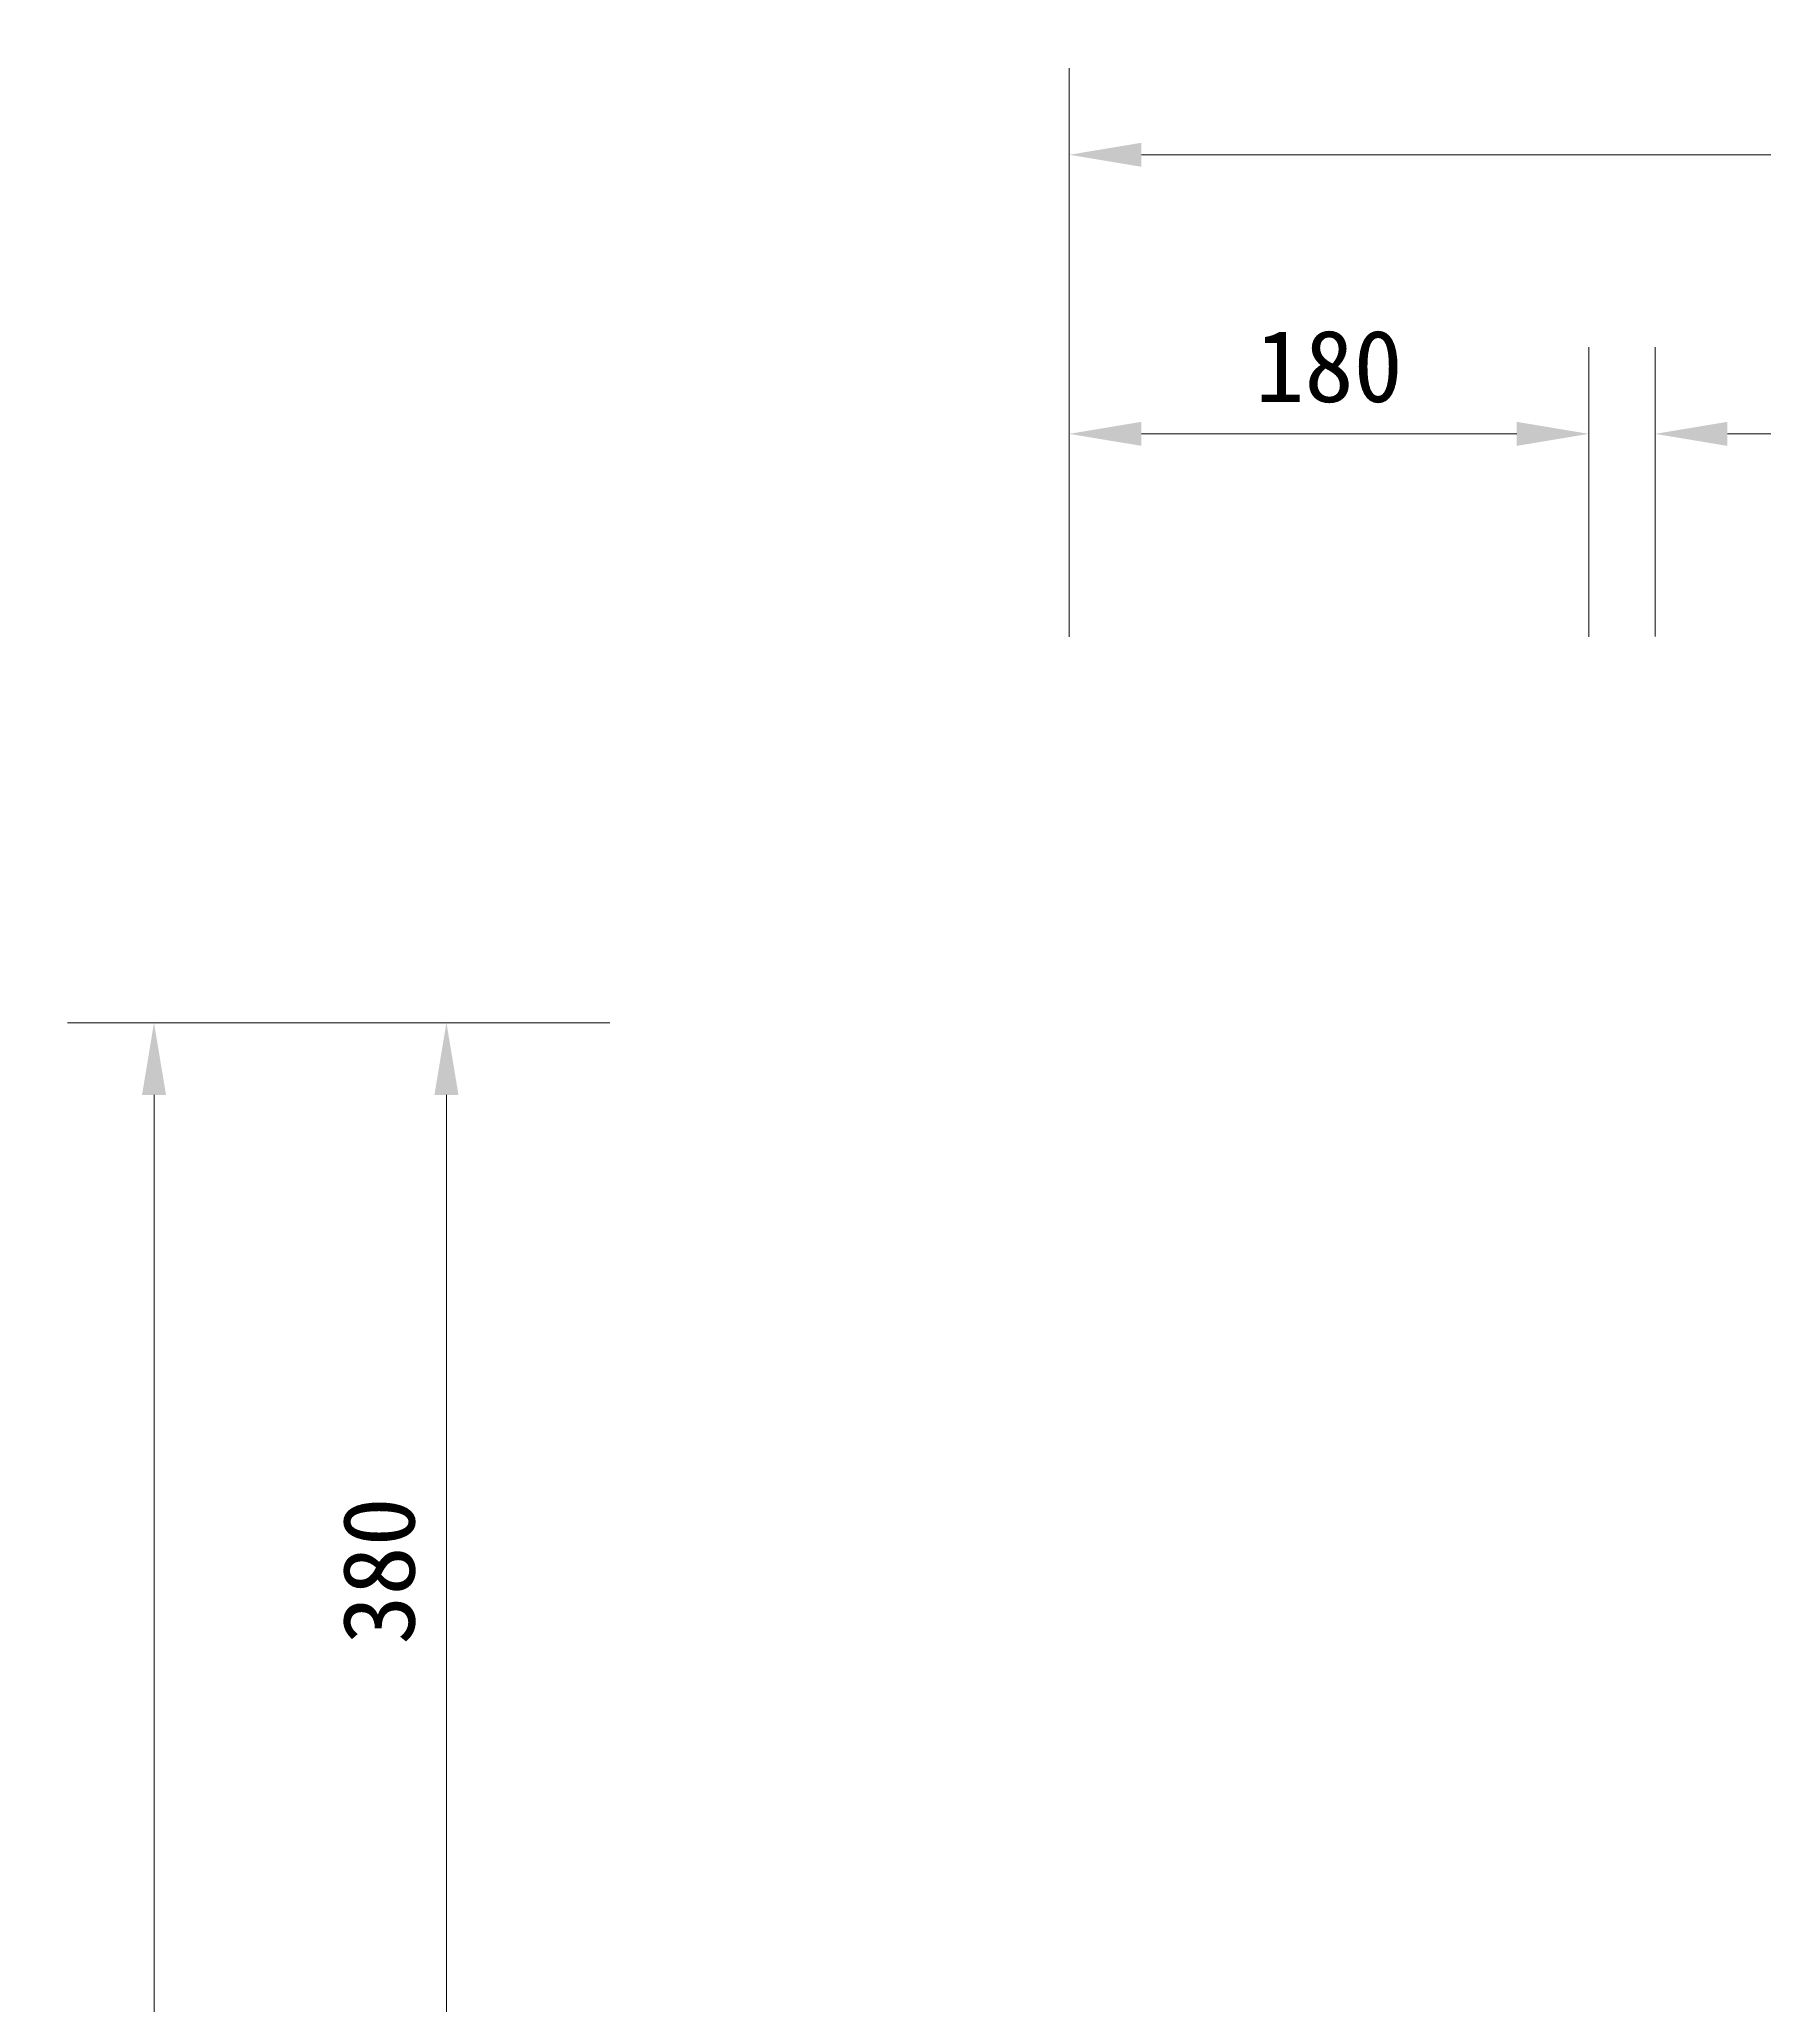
# Model space of a CAD drawing. Header units: centimetres. Extents: x 1966 to 8787, y 7398 to 12383.
# Drawn here: x 5831 to 6428, y 11702 to 12383 of the extents above; entities that cross this region are included whole.
import ezdxf

# ---------------------------------------------------------------- set-up
doc = ezdxf.new("R2010")
doc.units = ezdxf.units.CM
doc.header["$PDMODE"] = 35
doc.styles.add('文2.5', font='kaiu.ttf', dxfattribs={"height": 2.5})
doc.dimstyles.new('DIM2.5', dxfattribs={"dimtxt": 2.5, "dimasz": 2.5, "dimexe": 3, "dimexo": 1, "dimgap": 1, "dimtad": 1, "dimdec": 1, "dimdsep": 46, "dimtxsty": '文2.5', "dimcen": 0, "dimadec": 0, "dimazin": 0, "dimtfac": 1, "dimtdec": 1, "dimtmove": 0, "dimatfit": 3, "dimfxl": 1, "dimlwd": 15, "dimlwe": 15, "dimarcsym": 0})

# ---------------------------------------------------------------- blocks, each defined once
blk = doc.blocks.new('*D78')
at = {"color": 0, "linetype": 'Continuous', "lineweight": 15, "transparency": 16777216}
for p, q in [((6028.3, 12042.49), (5941.74, 12042.49)), ((5971.74, 11687.49), (5971.74, 12017.49)), ((6028.3, 11662.49), (5941.74, 11662.49))]:
    blk.add_line(p, q, dxfattribs=at)
at = {"color": 0, "transparency": 16777216}
for points in [[(5967.58, 12017.49), (5975.91, 12017.49), (5971.74, 12042.49)], [(5967.58, 11687.49), (5975.91, 11687.49), (5971.74, 11662.49)]]:
    blk.add_solid(points, dxfattribs=at)
at = {"layer": 'DEFPOINTS', "color": 0, "transparency": 16777216}
for p in [(5971.74, 12042.49), (6038.3, 12042.49), (6038.3, 11662.49)]:
    blk.add_point(p, dxfattribs=at)
at = {"color": 0, "transparency": 16777216, "insert": (5948.41, 11852.49), "char_height": 25, "attachment_point": 5, "rotation": 90, "style": '文2.5'}
blk.add_mtext('380', dxfattribs=at)
blk = doc.blocks.new('*D88')
at = {"color": 0, "linetype": 'Continuous', "lineweight": 15, "transparency": 16777216}
for p, q in [((6187.51, 12176.27), (6187.51, 12276.59)), ((6367.51, 12176.27), (6367.51, 12276.59)), ((6212.51, 12246.59), (6342.51, 12246.59))]:
    blk.add_line(p, q, dxfattribs=at)
at = {"color": 0, "transparency": 16777216}
for points in [[(6212.51, 12250.76), (6212.51, 12242.43), (6187.51, 12246.59)], [(6342.51, 12250.76), (6342.51, 12242.43), (6367.51, 12246.59)]]:
    blk.add_solid(points, dxfattribs=at)
at = {"layer": 'DEFPOINTS', "color": 0, "transparency": 16777216}
for p in [(6367.51, 12246.59), (6187.51, 12166.27), (6367.51, 12166.27)]:
    blk.add_point(p, dxfattribs=at)
at = {"color": 0, "transparency": 16777216, "insert": (6277.51, 12269.92), "char_height": 25, "attachment_point": 5, "style": '文2.5'}
blk.add_mtext('180', dxfattribs=at)
blk = doc.blocks.new('*D89')
at = {"color": 0, "linetype": 'Continuous', "lineweight": 15, "transparency": 16777216}
for p, q in [((6390.51, 12176.33), (6390.51, 12276.59)), ((6720.51, 12176.27), (6720.51, 12276.59)), ((6415.51, 12246.59), (6695.51, 12246.59))]:
    blk.add_line(p, q, dxfattribs=at)
at = {"color": 0, "transparency": 16777216}
for points in [[(6415.51, 12250.76), (6415.51, 12242.43), (6390.51, 12246.59)], [(6695.51, 12250.76), (6695.51, 12242.43), (6720.51, 12246.59)]]:
    blk.add_solid(points, dxfattribs=at)
at = {"layer": 'DEFPOINTS', "color": 0, "transparency": 16777216}
for p in [(6720.51, 12246.59), (6390.51, 12166.33), (6720.51, 12166.27)]:
    blk.add_point(p, dxfattribs=at)
at = {"color": 0, "transparency": 16777216, "insert": (6555.51, 12269.92), "char_height": 25, "attachment_point": 5, "style": '文2.5'}
blk.add_mtext('330', dxfattribs=at)
blk = doc.blocks.new('*D94')
at = {"color": 0, "linetype": 'Continuous', "lineweight": 15, "transparency": 16777216}
for p, q in [((6028.3, 12042.49), (5840.43, 12042.49)), ((5870.43, 11033.49), (5870.43, 12017.49)), ((6028.36, 11008.49), (5840.43, 11008.49))]:
    blk.add_line(p, q, dxfattribs=at)
at = {"color": 0, "transparency": 16777216}
for points in [[(5866.27, 12017.49), (5874.6, 12017.49), (5870.43, 12042.49)], [(5866.27, 11033.49), (5874.6, 11033.49), (5870.43, 11008.49)]]:
    blk.add_solid(points, dxfattribs=at)
at = {"layer": 'DEFPOINTS', "color": 0, "transparency": 16777216}
for p in [(5870.43, 12042.49), (6038.3, 12042.49), (6038.36, 11008.49)]:
    blk.add_point(p, dxfattribs=at)
at = {"color": 0, "transparency": 16777216, "insert": (5847.1, 11525.49), "char_height": 25, "attachment_point": 5, "rotation": 90, "style": '文2.5'}
blk.add_mtext('1034', dxfattribs=at)
blk = doc.blocks.new('*D95')
at = {"color": 0, "linetype": 'Continuous', "lineweight": 15, "transparency": 16777216}
for p, q in [((6187.51, 12176.33), (6187.51, 12373.32)), ((8457.42, 12176.33), (8457.42, 12373.32)), ((6212.51, 12343.32), (8432.42, 12343.32))]:
    blk.add_line(p, q, dxfattribs=at)
at = {"color": 0, "transparency": 16777216}
for points in [[(6212.51, 12347.49), (6212.51, 12339.15), (6187.51, 12343.32)], [(8432.42, 12347.49), (8432.42, 12339.15), (8457.42, 12343.32)]]:
    blk.add_solid(points, dxfattribs=at)
at = {"layer": 'DEFPOINTS', "color": 0, "transparency": 16777216}
for p in [(8457.42, 12343.32), (6187.51, 12166.33), (8457.42, 12166.33)]:
    blk.add_point(p, dxfattribs=at)
at = {"color": 0, "transparency": 16777216, "insert": (7322.47, 12366.94), "char_height": 25, "attachment_point": 5, "style": '文2.5'}
blk.add_mtext('2269.9', dxfattribs=at)

msp = doc.modelspace()

# ---------------------------------------------------------------- dimensions: what is measured, and where the dimension line sits
for base, p1, p2, picture, middle in [((8457.42, 12343.32), (6187.51, 12166.33), (8457.42, 12166.33), '*D95', (7322.47, 12366.94)), ((6367.51, 12246.59), (6187.51, 12166.27), (6367.51, 12166.27), '*D88', (6277.51, 12269.92)), ((6720.51, 12246.59), (6390.51, 12166.33), (6720.51, 12166.27), '*D89', (6555.51, 12269.92))]:
    dim = msp.add_linear_dim(base=base, p1=p1, p2=p2, dimstyle='DIM2.5')
    dim.commit()
    dim.dimension.update_dxf_attribs({"geometry": picture, "text_midpoint": middle})
for base, p1, picture, middle in [((5870.43, 12042.49), (6038.36, 11008.49), '*D94', (5847.1, 11525.49)), ((5971.74, 12042.49), (6038.3, 11662.49), '*D78', (5948.41, 11852.49))]:
    dim = msp.add_linear_dim(base=base, p1=p1, p2=(6038.3, 12042.49), angle=90, dimstyle='DIM2.5')
    dim.commit()
    dim.dimension.update_dxf_attribs({"geometry": picture, "text_midpoint": middle})

doc.saveas('drawing.dxf')
